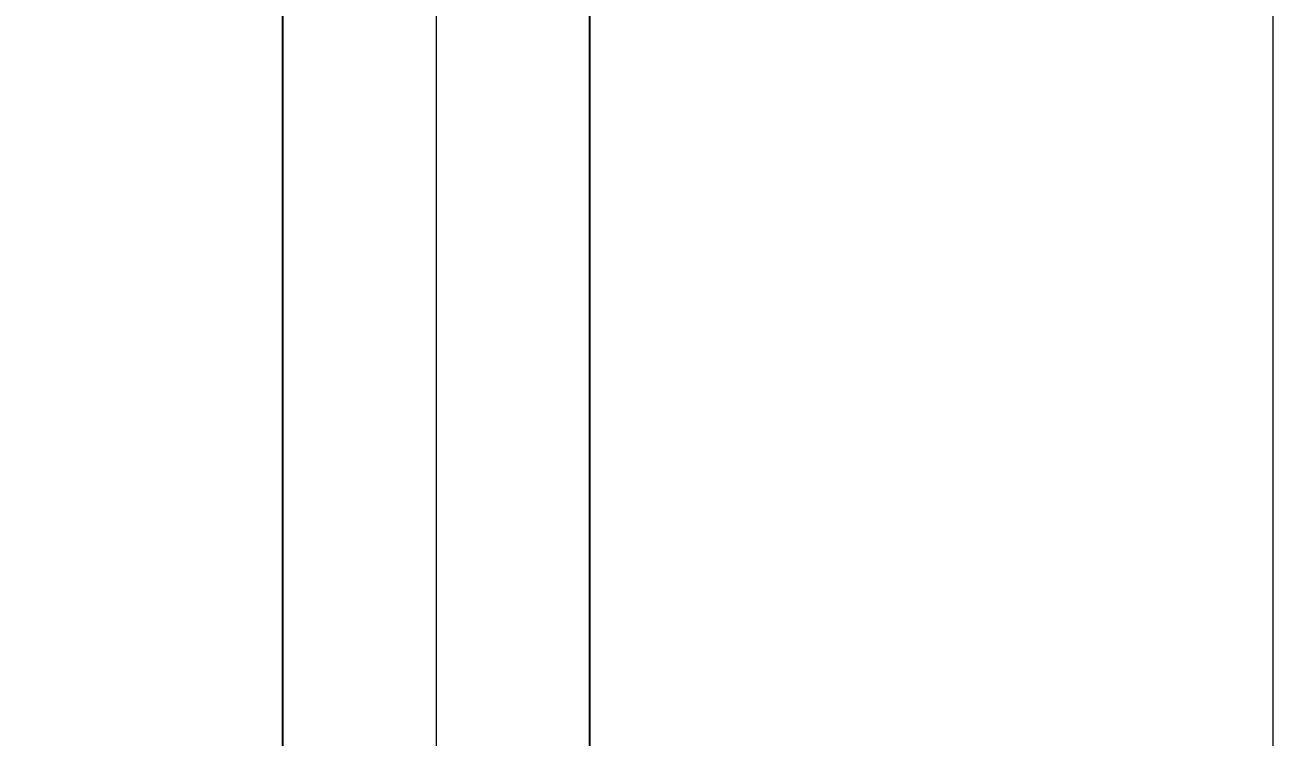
# Model space of a CAD drawing. Extents: x 11377 to 14537, y 53 to 2368.
# Drawn here: x 13437.4 to 13526.9, y 685.5 to 736.6 of the extents above; entities that cross this region are included whole.
import ezdxf

# ---------------------------------------------------------------- set-up
doc = ezdxf.new("R2010")
doc.units = 0
doc.header["$LTSCALE"] = 10
doc.header["$MEASUREMENT"] = 0
doc.header["$PDMODE"] = 3
doc.header["$PDSIZE"] = -10
doc.linetypes.add('CENTER2', pattern=[28.575000000000003, 19.05, -3.175, 3.175, -3.175])
doc.layers.get('0').update_dxf_attribs({"linetype": 'CONTINUOUS'})
doc.layers.get('DEFPOINTS').update_dxf_attribs({"linetype": 'CONTINUOUS'})
doc.layers.add('Cneter', color=1, linetype='CENTER2', lineweight=13)
doc.layers.add('치수선', color=7, linetype='CONTINUOUS', lineweight=20)
doc.layers.add('DEF_LAYER_ASSEM_MEMBER', color=7, linetype='CONTINUOUS')
doc.styles.add('Daelim Dimension', font='')
doc.styles.get('Daelim Dimension').set_extended_font_data('나눔고딕')
doc.dimstyles.new('DEFAULT', dxfattribs={"dimscale": 2, "dimtxt": 2, "dimasz": 2, "dimexe": 0, "dimexo": 2, "dimgap": 1, "dimtad": 1, "dimdec": 1, "dimzin": 9, "dimdsep": 46, "dimtxsty": 'Daelim Dimension', "dimcen": 0.5, "dimclrd": 252, "dimclre": 252, "dimclrt": 3, "dimadec": 1, "dimazin": 0, "dimtfac": 1, "dimtdec": 1, "dimtix": 1, "dimtmove": 0, "dimatfit": 3, "dimfxl": 1, "dimtolj": 1, "dimtzin": 1, "dimlwd": 9, "dimlwe": 9, "dimarcsym": 0})

# ---------------------------------------------------------------- blocks, each defined once
blk = doc.blocks.new('*D7')
at = {"color": 5, "lineweight": 9, "ltscale": 0.5, "transparency": 16777216}
for p, q in [((13520.85263335791, 1102.014270352454), (13745.65616802278, 1102.014270352454)), ((13743.65616802278, 1094.014270352454), (13743.65616802278, 581.1399472672491)), ((13470.91210400273, 573.1399472672492), (13745.65616802278, 573.1399472672491))]:
    blk.add_line(p, q, dxfattribs=at)
at = {"color": 5, "ltscale": 0.5, "transparency": 16777216}
for points in [[(13742.32283468944, 1094.014270352454), (13744.98950135611, 1094.014270352454), (13743.65616802278, 1102.014270352454)], [(13742.32283468944, 581.1399472672491), (13744.98950135611, 581.1399472672491), (13743.65616802278, 573.1399472672491)]]:
    blk.add_solid(points, dxfattribs=at)
at = {"layer": 'DEFPOINTS', "color": 0, "ltscale": 0.5, "transparency": 16777216}
for p in [(13516.85263335791, 1102.014270352454), (13466.91210400273, 573.1399472672492), (13743.65616802278, 573.1399472672491)]:
    blk.add_point(p, dxfattribs=at)
at = {"color": 7, "ltscale": 0.5, "transparency": 16777216, "insert": (13730.76918662077, 837.5771088098539), "char_height": 20, "attachment_point": 5, "rotation": 90, "style": 'Daelim Dimension'}
blk.add_mtext('\\A1;880', dxfattribs=at)
blk = doc.blocks.new('*D16')
at = {"color": 5, "lineweight": 9, "ltscale": 0.5, "transparency": 16777216}
for p, q in [((13441.41703717149, 1344.38786868022), (13858.23092810926, 1344.38786868022)), ((13856.23092810926, 532.1873372717527), (13856.23092810926, 1336.38786868022)), ((13554.29203742859, 524.1873372717528), (13858.23092810926, 524.1873372717527))]:
    blk.add_line(p, q, dxfattribs=at)
at = {"color": 5, "ltscale": 0.5, "transparency": 16777216}
for points in [[(13854.89759477593, 1336.38786868022), (13857.56426144259, 1336.38786868022), (13856.23092810926, 1344.38786868022)], [(13854.89759477593, 532.1873372717527), (13857.56426144259, 532.1873372717527), (13856.23092810926, 524.1873372717527)]]:
    blk.add_solid(points, dxfattribs=at)
at = {"layer": 'DEFPOINTS', "color": 0, "ltscale": 0.5, "transparency": 16777216}
for p in [(13437.41703717149, 1344.38786868022), (13856.23092810926, 1344.38786868022), (13550.29203742859, 524.1873372717528)]:
    blk.add_point(p, dxfattribs=at)
at = {"color": 7, "ltscale": 0.5, "transparency": 16777216, "insert": (13840.52563483315, 934.2876029759885), "char_height": 20, "attachment_point": 5, "rotation": 90, "style": 'Daelim Dimension'}
blk.add_mtext('\\A1;(980~1330)', dxfattribs=at)

msp = doc.modelspace()

# ---------------------------------------------------------------- linework, layer by layer
at = {"layer": 'Cneter', "lineweight": 5, "ltscale": 0.5}
msp.add_open_spline([(13466.91703717212, 1326.194009946001), (13466.91703717212, 583.1781941336485), (13466.82455148083, 394.9839264531547)], degree=1, knots=[0, 0, 0.1742160278745656, 1, 1], dxfattribs=at)
at = {"layer": 'DEF_LAYER_ASSEM_MEMBER', "color": 7, "linetype": 'Continuous'}
for p, q in [((13455.91703717212, 586.3137020098511), (13455.91703717212, 769.4767792659659)), ((13477.91703717212, 586.3137020098511), (13477.91703717212, 769.4707232218643))]:
    msp.add_line(p, q, dxfattribs=at)
at = {"layer": '치수선'}
msp.add_line((13526.91703717207, 342.3778248709532), (13526.91703717207, 1509.045575265438), dxfattribs=at)

# ---------------------------------------------------------------- dimensions: what is measured, and where the dimension line sits
at = {"color": 5, "ltscale": 0.5}
for base, p1, p2, text, picture, middle in [((13856.23092810926, 1344.38786868022), (13550.29203742859, 524.1873372717528), (13437.41703717149, 1344.38786868022), '(980~1330)', '*D16', (13840.52563483315, 934.2876029759885)), ((13743.65616802278, 573.1399472672491), (13516.85263335791, 1102.014270352454), (13466.91210400273, 573.1399472672492), '880', '*D7', (13730.76918662077, 837.5771088098539))]:
    dim = msp.add_linear_dim(base=base, p1=p1, p2=p2, angle=90, text=text, dimstyle='DEFAULT', override={"dimtxt": 10, "dimasz": 4, "dimexe": 1, "dimdec": 0, "dimclrd": 5, "dimclre": 5, "dimclrt": 7}, dxfattribs=at)
    dim.commit()
    dim.dimension.update_dxf_attribs({"geometry": picture, "text_midpoint": middle})

doc.saveas('drawing.dxf')
